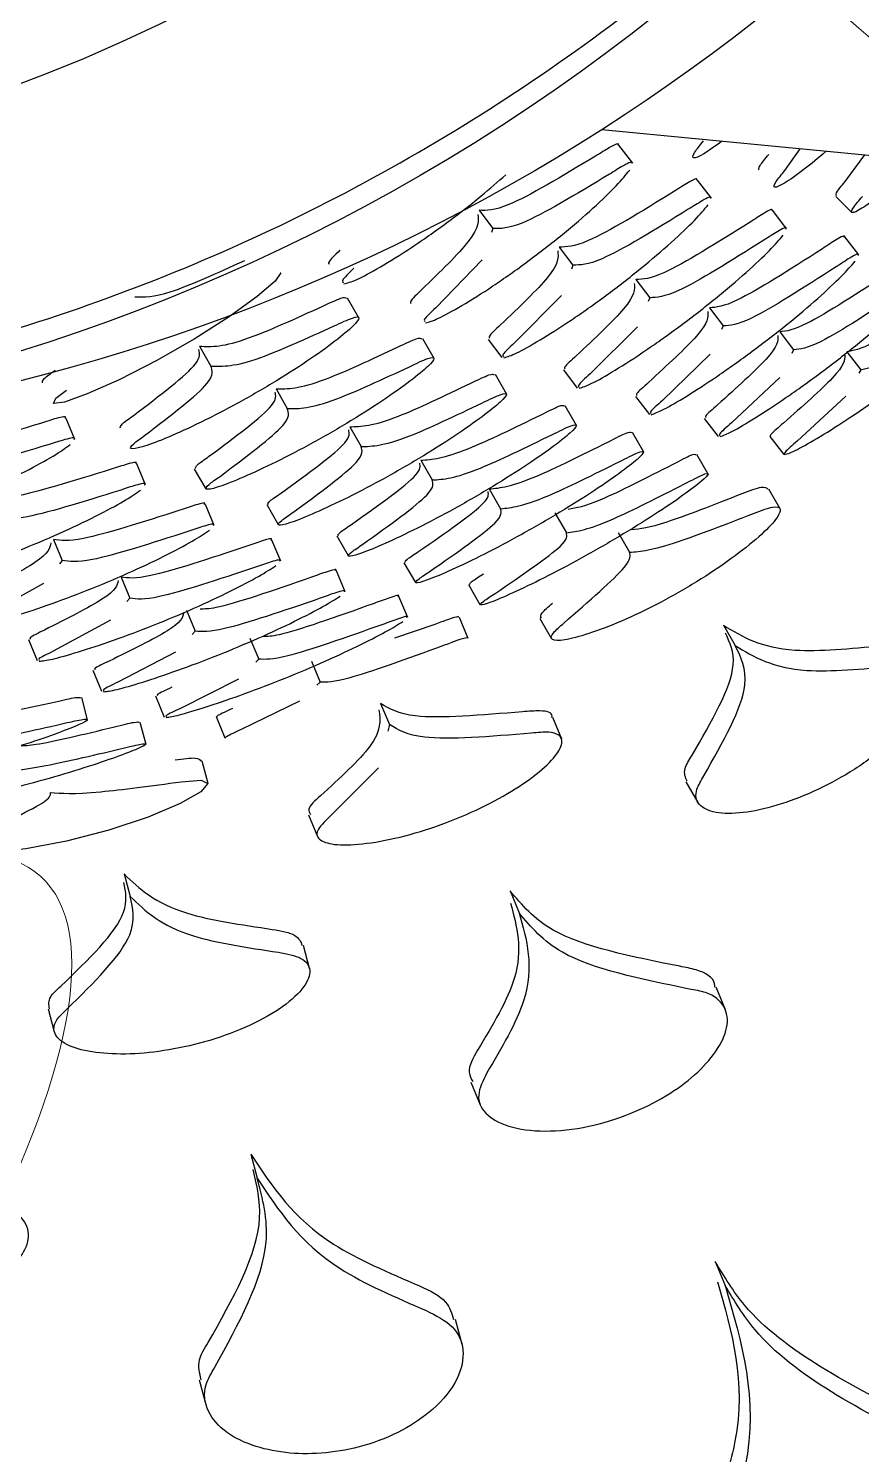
# Model space of a CAD drawing. Header units: millimetres. Extents: x 12325263 to 13848842, y -1463133 to 573208.
# Drawn here: x 12584626.21 to 12584632.27, y -830335.37 to -830325 of the extents above; entities that cross this region are included whole.
import ezdxf
from ezdxf.xclip import XClip

# ---------------------------------------------------------------- set-up
doc = ezdxf.new("R2010")
doc.units = ezdxf.units.MM
doc.header["$LTSCALE"] = 1000
doc.header["$XCLIPFRAME"] = 0
for name, color, linetype in [('fur202301', 252, 'Continuous'), ('WALL', 5, 'Continuous'), ('WALL-SHATCH', 8, 'Continuous'), ('建筑-楼板开洞', 251, 'Continuous')]:
    doc.layers.add(name, color=color, linetype=linetype)

# ---------------------------------------------------------------- blocks, each defined once
blk = doc.blocks.new('adgshg13-A$C7F010FC0')
at = {"layer": 'WALL-SHATCH'}
h = blk.add_hatch(color=256, dxfattribs=at)
h.dxf.hatch_style = 1
h.paths.add_polyline_path([(-60384.171, -16880.895), (-763.165, 197.479), (12587.619, -13153.304), (12587.619, -157996.02), (-162964.851, -188820.432), (-171262.381, -180522.901), (-171262.381, -31310.898), (-150707.191, -10755.708), (-131860.078, -7980.895), (-99162.381, -7980.895), (-99162.381, -4980.895), (-76620.428, -4980.895), (-70107.652, -16880.895)], flags=16)
h.paths.add_polyline_path([(-60091.229, -16380.895), (-646.877, 646.877), (12987.619, -12987.619), (12987.619, -158331.905), (-163100.584, -189250.384), (-171662.381, -180688.586), (-171662.381, -31145.213), (-150777.896, -10260.728), (-131896.687, -7480.895), (-99562.381, -7480.895), (-99562.381, -4580.895), (-76365.552, -4580.895), (-69907.506, -16380.895)])
blk = doc.blocks.new('A$C4C7A72D3')
at = {"layer": 'WALL', "color": 1}
blk.add_blockref('adgshg13-A$C7F010FC0', (210433.012, 205503.569), dxfattribs=at)
blk = doc.blocks.new('*U1544')
at = {"color": 1, "lineweight": 0}
for radius in [55, 44.5, 15]:
    blk.add_circle((1385, -445), radius, dxfattribs=at)
at = {"color": 1, "lineweight": 0, "extrusion": (0, 0, -1)}
blk.add_ellipse((1408.805, -423.566), major_axis=(6.292, 5.665), ratio=0.257052, dxfattribs=at)
blk = doc.blocks.new('asdgag2019070515155847995')
at = {"color": 1}
for p, q in [((176.192, -429.253), (176.422, -428.837)), ((177.121, -429.02), (177.053, -429.343)), ((176.753, -429.209), (176.6, -429.145)), ((175.87, -429.325), (176.024, -429.389)), ((176.459, -429.741), (176.684, -429.323)), ((179.455, -429.333), (179.288, -429.288)), ((174.988, -429.414), (175.142, -429.478)), ((176.024, -429.389), (176.049, -429.368)), ((177.021, -429.528), (177.182, -429.571)), ((176.977, -429.678), (176.824, -429.615)), ((176.146, -429.817), (176.299, -429.88)), ((176.299, -429.88), (176.323, -429.859)), ((176.691, -430.214), (176.909, -429.793)), ((178.304, -429.839), (178.467, -429.883)), ((175.319, -429.929), (175.472, -429.992)), ((177.2, -429.953), (177.36, -429.996)), ((177.165, -430.133), (177.011, -430.07)), ((176.886, -430.672), (177.1, -430.249)), ((175.503, -430.435), (175.359, -430.352)), ((176.385, -430.293), (176.538, -430.356)), ((176.538, -430.356), (176.561, -430.335)), ((174.465, -430.388), (174.609, -430.47)), ((175.614, -430.428), (175.767, -430.491)), ((177.481, -430.405), (177.643, -430.448)), ((182.167, -430.436), (181.986, -430.387)), ((177.316, -430.573), (177.162, -430.51)), ((176.589, -430.754), (176.742, -430.818)), ((177.046, -431.115), (177.254, -430.69)), ((180.343, -430.762), (180.516, -430.808)), ((175.764, -430.963), (175.62, -430.88)), ((176.742, -430.818), (176.764, -430.796)), ((174.775, -430.944), (174.919, -431.026)), ((175.873, -430.912), (176.026, -430.976)), ((176.757, -431.201), (176.91, -431.264)), ((178.033, -431.247), (177.876, -431.182)), ((178.823, -431.141), (178.99, -431.186)), ((176.91, -431.264), (176.93, -431.242)), ((175.991, -431.471), (175.848, -431.388)), ((176.096, -431.382), (176.249, -431.445)), ((177.533, -431.689), (177.891, -431.331)), ((174.114, -431.462), (174.257, -431.545)), ((175.051, -431.48), (175.195, -431.563)), ((177.064, -431.705), (177.218, -431.769)), ((176.49, -432.099), (176.59, -431.806)), ((177.218, -431.769), (177.265, -431.757)), ((176.185, -431.96), (176.042, -431.877)), ((176.283, -431.836), (176.436, -431.9)), ((174.408, -432.009), (174.552, -432.092)), ((175.294, -431.997), (175.438, -432.08)), ((173.836, -432.443), (174.185, -432.106)), ((176.346, -432.43), (176.202, -432.347)), ((176.436, -432.272), (176.432, -432.271)), ((176.435, -432.276), (176.588, -432.34)), ((176.59, -432.335), (176.586, -432.334)), ((181.543, -432.247), (181.724, -432.295)), ((173.476, -432.421), (173.608, -432.522)), ((179.986, -432.432), (179.82, -432.363)), ((173.608, -432.522), (173.637, -432.512)), ((174.547, -432.59), (174.415, -432.489)), ((174.669, -432.537), (174.813, -432.62)), ((175.503, -432.495), (175.647, -432.578)), ((178.426, -432.646), (178.587, -432.712)), ((174.096, -433.02), (174.441, -432.679)), ((176.592, -432.949), (176.448, -432.866)), ((177.163, -432.955), (177.32, -433.02)), ((173.744, -433.003), (173.875, -433.104)), ((174.77, -433.138), (174.638, -433.037)), ((174.896, -433.045), (175.04, -433.128)), ((175.678, -432.973), (175.822, -433.056)), ((173.875, -433.104), (173.904, -433.093)), ((174.325, -433.573), (174.665, -433.229)), ((173.782, -442.579), (172.89, -433.313)), ((173.002, -433.436), (173.134, -433.537)), ((175.82, -433.432), (175.964, -433.515)), ((173.98, -433.562), (174.112, -433.663)), ((174.962, -433.662), (174.83, -433.561)), ((175.09, -433.534), (175.233, -433.617)), ((174.112, -433.663), (174.139, -433.651)), ((174.524, -434.102), (174.859, -433.755)), ((173.256, -434.008), (173.387, -434.109)), ((175.25, -434.003), (175.393, -434.086)), ((177.784, -434.014), (177.634, -433.927)), ((174.186, -434.097), (174.317, -434.197)), ((175.123, -434.163), (174.991, -434.062)), ((174.317, -434.197), (174.344, -434.185)), ((176.495, -434.199), (176.642, -434.283)), ((179.125, -434.144), (179.291, -434.212)), ((181.123, -434.139), (181.297, -434.211)), ((174.692, -434.608), (175.023, -434.257)), ((175.502, -434.526), (175.646, -434.609)), ((173.478, -434.555), (173.61, -434.656)), ((174.361, -434.608), (174.492, -434.709)), ((175.252, -434.64), (175.121, -434.539)), ((173.187, -434.645), (173.029, -434.757)), ((174.492, -434.709), (174.518, -434.696)), ((174.829, -435.09), (175.155, -434.736)), ((173.493, -435.132), (173.375, -435.015)), ((173.257, -435.092), (173.074, -435.226)), ((173.67, -435.079), (173.801, -435.18)), ((174.505, -435.096), (174.636, -435.197)), ((174.636, -435.197), (174.661, -435.183))]:
    blk.add_line(p, q, dxfattribs=at)
at = {"color": 1, "flags": 128}
for points in [[(177.634, -430.253), (177.622, -430.399), (177.647, -430.449), (177.706, -430.397), (177.791, -430.247), (177.89, -430.014), (177.986, -429.727), (178.066, -429.419), (178.122, -429.125), (178.151, -428.873), (178.154, -428.691), (178.133, -428.604), (178.133, -428.604)], [(173.932, -430.973), (173.932, -430.98), (173.993, -430.937), (174.104, -430.808), (174.251, -430.604), (174.414, -430.349), (174.572, -430.072), (174.709, -429.803), (174.812, -429.571), (174.871, -429.405), (174.882, -429.325), (174.844, -429.342), (174.784, -429.42), (174.784, -429.42)]]:
    blk.add_lwpolyline(points, dxfattribs=at)
at = {"color": 1}
for centre, radius, start, end in [((160.817, -424.649), 12.547, 180.0668, 359.9332), ((160.848, -425.602), 14.3, 310.1317, 359.9994)]:
    blk.add_arc(centre, radius, start, end, dxfattribs=at)
blk.add_ellipse((160.817, -424.811), major_axis=(13.067, -5.896), ratio=0.997728, start_param=5.135377, end_param=7.164089, dxfattribs=at)
blk.add_open_spline([(141.688, -389.994), (141.522, -390.072), (140.258, -390.667), (138.035, -392.05), (135.059, -394.142), (132.291, -396.511), (129.736, -399.105), (127.418, -401.913), (125.353, -404.911), (123.557, -408.078), (122.043, -411.388), (120.824, -414.817), (119.908, -418.339), (119.302, -421.928), (119.011, -425.555), (119.038, -429.194), (119.381, -432.816), (120.038, -436.395), (121.004, -439.904), (122.272, -443.315), (123.833, -446.603), (125.674, -449.743), (127.781, -452.711), (130.139, -455.484), (132.73, -458.043), (135.533, -460.366), (138.529, -462.437), (141.693, -464.24), (145.003, -465.761), (148.432, -466.989), (151.956, -467.914), (155.546, -468.529), (159.177, -468.83), (162.821, -468.814), (166.449, -468.482), (170.034, -467.835), (173.55, -466.879), (176.969, -465.622), (180.266, -464.072), (183.415, -462.241), (186.392, -460.144), (189.176, -457.795), (191.744, -455.214), (194.078, -452.419), (196.159, -449.433), (197.973, -446.276), (199.504, -442.974), (200.742, -439.552), (201.678, -436.035), (202.303, -432.45), (202.614, -428.824), (202.608, -425.185), (202.285, -421.561), (201.648, -417.978), (200.7, -414.464), (199.451, -411.046), (197.909, -407.75), (196.085, -404.6), (193.994, -401.62), (191.651, -398.834), (189.074, -396.262), (186.285, -393.92), (183.295, -391.846), (180.783, -390.344), (179.228, -389.639), (178.777, -389.435)], degree=3, knots=[0, 0, 0, 0, 0.002464, 0.018712, 0.034959, 0.051206, 0.067452, 0.083698, 0.099943, 0.116187, 0.132431, 0.148674, 0.164917, 0.181159, 0.197401, 0.213642, 0.229884, 0.246125, 0.262366, 0.278608, 0.29485, 0.311092, 0.327334, 0.343577, 0.359821, 0.376065, 0.39231, 0.408556, 0.424802, 0.441049, 0.457296, 0.473544, 0.489792, 0.506041, 0.52229, 0.538538, 0.554787, 0.571035, 0.587284, 0.603532, 0.619779, 0.636026, 0.652272, 0.668518, 0.684763, 0.701007, 0.717251, 0.733494, 0.749737, 0.765979, 0.782221, 0.798462, 0.814704, 0.830945, 0.847186, 0.863428, 0.87967, 0.895912, 0.912154, 0.928397, 0.944641, 0.960885, 0.97713, 0.993376, 1, 1, 1, 1])
for points, knots in [([(173.509, -418.597), (173.86, -419.365), (174.547, -420.871), (174.965, -423.311), (175.026, -425.737), (174.657, -428.141), (173.9, -430.451), (172.756, -432.596), (171.276, -434.521), (169.488, -436.159), (167.46, -437.478), (165.239, -438.42), (163.002, -438.982), (161.509, -439.053), (160.817, -439.085)], [0, 0, 0, 0, 0.087897, 0.172136, 0.256376, 0.340633, 0.424889, 0.50909, 0.593289, 0.677144, 0.760998, 0.844434, 0.927869, 1, 1, 1, 1]), ([(180.913, -427.347), (180.957, -427.306), (181.047, -427.223), (181.189, -427.249), (181.32, -427.385), (181.42, -427.631), (181.468, -427.947), (181.457, -428.274), (181.397, -428.569), (181.302, -428.819), (181.177, -429.015), (181.031, -429.138), (180.882, -429.157), (180.77, -429.074), (180.722, -428.965), (180.704, -428.926)], [0, 0, 0, 0, 0.08269, 0.165294, 0.251568, 0.338712, 0.420978, 0.494896, 0.562755, 0.629952, 0.701267, 0.779413, 0.864084, 0.951518, 1, 1, 1, 1]), ([(175.873, -427.723), (175.871, -427.75), (175.869, -427.804), (175.819, -428.004), (175.738, -428.263), (175.628, -428.562), (175.502, -428.861), (175.374, -429.128), (175.257, -429.341), (175.207, -429.411), (175.181, -429.447)], [0, 0, 0, 0, 0.125047, 0.250498, 0.376123, 0.50134, 0.625851, 0.750059, 0.874681, 1, 1, 1, 1]), ([(177.213, -429.386), (177.2, -429.439), (177.175, -429.547), (177.178, -429.587), (177.213, -429.528), (177.276, -429.37), (177.359, -429.131), (177.447, -428.837), (177.531, -428.521), (177.6, -428.22), (177.649, -427.966), (177.675, -427.788), (177.678, -427.71), (177.661, -427.732), (177.636, -427.812), (177.626, -427.847)], [0, 0, 0, 0, 0.078124, 0.156307, 0.234503, 0.312844, 0.3913, 0.469658, 0.547772, 0.625775, 0.703929, 0.782319, 0.860767, 0.93908, 1, 1, 1, 1]), ([(177.394, -429.811), (177.381, -429.865), (177.355, -429.972), (177.356, -430.012), (177.389, -429.953), (177.451, -429.794), (177.532, -429.555), (177.62, -429.261), (177.704, -428.945), (177.774, -428.643), (177.824, -428.39), (177.852, -428.212), (177.857, -428.135), (177.841, -428.158), (177.818, -428.238), (177.807, -428.273)], [0, 0, 0, 0, 0.078134, 0.156328, 0.234519, 0.312833, 0.391262, 0.469619, 0.547767, 0.625817, 0.704, 0.782382, 0.860802, 0.93909, 1, 1, 1, 1]), ([(175.027, -429.23), (175.109, -428.955), (175.253, -428.48), (175.224, -428.353), (175.212, -428.299)], [0, 0, 0, 0, 0.577118, 1, 1, 1, 1]), ([(176.203, -428.237), (176.201, -428.264), (176.198, -428.318), (176.146, -428.516), (176.064, -428.775), (175.953, -429.073), (175.827, -429.373), (175.7, -429.64), (175.585, -429.854), (175.535, -429.925), (175.511, -429.96)], [0, 0, 0, 0, 0.125009, 0.250379, 0.375927, 0.501133, 0.625714, 0.750025, 0.874705, 1, 1, 1, 1]), ([(175.18, -429.293), (175.263, -429.019), (175.406, -428.544), (175.377, -428.416), (175.365, -428.362)], [0, 0, 0, 0, 0.577143, 1, 1, 1, 1]), ([(177.357, -428.454), (177.363, -428.534), (177.373, -428.674), (177.26, -429.174), (177.213, -429.386)], [0, 0, 0, 0, 0.577254, 1, 1, 1, 1]), ([(178.047, -428.714), (177.948, -428.931), (177.775, -429.306), (177.73, -429.304), (177.711, -429.303)], [0, 0, 0, 0, 0.577581, 1, 1, 1, 1]), ([(175.36, -429.745), (175.445, -429.472), (175.593, -428.998), (175.569, -428.873), (175.559, -428.819)], [0, 0, 0, 0, 0.577122, 1, 1, 1, 1]), ([(176.498, -428.736), (176.495, -428.763), (176.491, -428.816), (176.438, -429.014), (176.354, -429.273), (176.243, -429.57), (176.117, -429.87), (175.991, -430.137), (175.876, -430.352), (175.828, -430.423), (175.804, -430.459)], [0, 0, 0, 0, 0.124975, 0.250271, 0.375748, 0.500943, 0.62559, 0.749995, 0.874729, 1, 1, 1, 1]), ([(175.896, -429.305), (175.933, -429.299), (176.001, -429.289), (176.184, -428.937), (176.268, -428.774)], [0, 0, 0, 0, 0.537211, 1, 1, 1, 1]), ([(175.514, -429.808), (175.599, -429.535), (175.746, -429.062), (175.722, -428.936), (175.712, -428.883)], [0, 0, 0, 0, 0.577145, 1, 1, 1, 1]), ([(177.553, -428.884), (177.556, -428.963), (177.56, -429.101), (177.444, -429.6), (177.394, -429.811)], [0, 0, 0, 0, 0.577276, 1, 1, 1, 1]), ([(177.371, -429.084), (177.37, -429.116), (177.366, -429.22), (177.288, -429.544), (177.234, -429.769)], [0, 0, 0, 0, 0.305358, 1, 1, 1, 1]), ([(174.99, -429.41), (174.988, -429.411), (174.972, -429.423), (174.983, -429.364), (175.013, -429.271), (175.027, -429.23)], [0, 0, 0, 0, 0.051798, 0.585331, 1, 1, 1, 1]), ([(176.757, -429.22), (176.754, -429.247), (176.748, -429.3), (176.693, -429.497), (176.608, -429.755), (176.497, -430.052), (176.371, -430.352), (176.245, -430.62), (176.132, -430.835), (176.085, -430.907), (176.061, -430.943)], [0, 0, 0, 0, 0.124946, 0.250175, 0.375587, 0.500772, 0.625477, 0.749968, 0.87475, 1, 1, 1, 1]), ([(176.53, -429.259), (176.552, -429.215), (176.586, -429.145), (176.593, -429.154), (176.595, -429.157)], [0, 0, 0, 0, 0.632431, 1, 1, 1, 1]), ([(176.684, -429.323), (176.705, -429.279), (176.739, -429.209), (176.746, -429.218), (176.748, -429.221)], [0, 0, 0, 0, 0.632448, 1, 1, 1, 1]), ([(174.731, -429.245), (174.724, -429.244), (174.709, -429.241), (174.663, -429.306), (174.64, -429.337)], [0, 0, 0, 0, 0.509651, 1, 1, 1, 1]), ([(175.143, -429.474), (175.142, -429.475), (175.126, -429.487), (175.137, -429.427), (175.167, -429.334), (175.18, -429.293)], [0, 0, 0, 0, 0.051915, 0.58545, 1, 1, 1, 1]), ([(175.658, -430.245), (175.745, -429.973), (175.897, -429.501), (175.878, -429.378), (175.87, -429.325)], [0, 0, 0, 0, 0.577129, 1, 1, 1, 1]), ([(176.17, -429.796), (176.204, -429.789), (176.268, -429.777), (176.447, -429.423), (176.53, -429.259)], [0, 0, 0, 0, 0.537219, 1, 1, 1, 1]), ([(177.711, -429.303), (177.718, -429.384), (177.73, -429.524), (177.663, -430.037), (177.634, -430.253)], [0, 0, 0, 0, 0.577503, 1, 1, 1, 1]), ([(178.874, -430.962), (178.885, -431.023), (178.909, -431.146), (179, -431.206), (179.123, -431.163), (179.268, -431.01), (179.408, -430.767), (179.519, -430.471), (179.59, -430.164), (179.62, -429.873), (179.608, -429.618), (179.558, -429.423), (179.475, -429.321), (179.379, -429.326), (179.313, -429.395), (179.287, -429.423)], [0, 0, 0, 0, 0.080152, 0.160279, 0.242458, 0.325711, 0.406895, 0.483426, 0.555818, 0.627239, 0.701086, 0.779244, 0.861237, 0.944484, 1, 1, 1, 1]), ([(179.285, -429.296), (179.257, -429.292), (179.206, -429.284), (179.147, -429.349), (179.12, -429.379)], [0, 0, 0, 0, 0.550748, 1, 1, 1, 1]), ([(175.811, -430.309), (175.899, -430.036), (176.05, -429.565), (176.032, -429.441), (176.024, -429.389)], [0, 0, 0, 0, 0.57715, 1, 1, 1, 1]), ([(177.053, -429.343), (177.039, -429.398), (177.014, -429.503), (177.02, -429.516), (177.023, -429.523)], [0, 0, 0, 0, 0.529234, 1, 1, 1, 1]), ([(179.12, -429.379), (178.927, -429.58), (178.629, -429.889), (178.434, -429.851), (178.366, -429.838)], [0, 0, 0, 0, 0.65058, 1, 1, 1, 1]), ([(179.287, -429.423), (179.094, -429.62), (178.768, -429.952), (178.554, -429.903), (178.467, -429.883)], [0, 0, 0, 0, 0.591664, 1, 1, 1, 1]), ([(176.756, -429.73), (176.777, -429.686), (176.81, -429.615), (176.816, -429.624), (176.819, -429.627)], [0, 0, 0, 0, 0.632462, 1, 1, 1, 1]), ([(175.321, -429.924), (175.319, -429.925), (175.304, -429.938), (175.316, -429.879), (175.347, -429.786), (175.36, -429.745)], [0, 0, 0, 0, 0.052171, 0.585424, 1, 1, 1, 1]), ([(176.979, -429.69), (176.976, -429.716), (176.969, -429.768), (176.913, -429.965), (176.827, -430.222), (176.715, -430.519), (176.589, -430.82), (176.464, -431.088), (176.352, -431.303), (176.306, -431.375), (176.283, -431.411)], [0, 0, 0, 0, 0.124922, 0.25009, 0.375443, 0.500617, 0.625376, 0.749945, 0.874771, 1, 1, 1, 1]), ([(176.408, -430.272), (176.44, -430.264), (176.5, -430.25), (176.675, -429.894), (176.756, -429.73)], [0, 0, 0, 0, 0.537233, 1, 1, 1, 1]), ([(176.909, -429.793), (176.93, -429.749), (176.964, -429.679), (176.97, -429.687), (176.972, -429.691)], [0, 0, 0, 0, 0.632478, 1, 1, 1, 1]), ([(175.06, -429.812), (175.053, -429.811), (175.039, -429.809), (174.993, -429.873), (174.971, -429.905)], [0, 0, 0, 0, 0.509778, 1, 1, 1, 1]), ([(175.474, -429.988), (175.473, -429.989), (175.457, -430.001), (175.469, -429.942), (175.5, -429.849), (175.514, -429.808)], [0, 0, 0, 0, 0.052278, 0.585534, 1, 1, 1, 1]), ([(175.92, -430.731), (176.01, -430.46), (176.166, -429.99), (176.152, -429.868), (176.146, -429.817)], [0, 0, 0, 0, 0.577141, 1, 1, 1, 1]), ([(177.234, -429.769), (177.22, -429.824), (177.194, -429.929), (177.199, -429.942), (177.201, -429.948)], [0, 0, 0, 0, 0.5292755, 1, 1, 1, 1]), ([(178.304, -429.839), (178.41, -429.95), (178.591, -430.137), (178.674, -430.691), (178.707, -430.917)], [0, 0, 0, 0, 0.591248, 1, 1, 1, 1]), ([(174.106, -429.918), (174.108, -429.984), (174.112, -430.118), (173.933, -430.515), (173.842, -430.716)], [0, 0, 0, 0, 0.4937546, 1, 1, 1, 1]), ([(174.317, -431.367), (174.294, -431.417), (174.248, -431.517), (174.251, -431.56), (174.311, -431.517), (174.423, -431.385), (174.572, -431.178), (174.737, -430.918), (174.899, -430.634), (175.039, -430.36), (175.145, -430.124), (175.206, -429.955), (175.218, -429.876), (175.186, -429.889), (175.136, -429.958), (175.114, -429.988)], [0, 0, 0, 0, 0.078097, 0.156248, 0.234487, 0.312966, 0.391555, 0.469908, 0.547843, 0.625598, 0.703599, 0.782012, 0.860604, 0.939044, 1, 1, 1, 1]), ([(174.971, -429.905), (174.823, -430.099), (174.589, -430.408), (174.517, -430.389), (174.49, -430.382)], [0, 0, 0, 0, 0.628314, 1, 1, 1, 1]), ([(176.073, -430.794), (176.163, -430.523), (176.319, -430.053), (176.305, -429.931), (176.299, -429.88)], [0, 0, 0, 0, 0.57716, 1, 1, 1, 1]), ([(178.467, -429.883), (178.574, -429.994), (178.756, -430.181), (178.839, -430.735), (178.874, -430.962)], [0, 0, 0, 0, 0.5913712, 1, 1, 1, 1]), ([(175.114, -429.988), (174.969, -430.179), (174.717, -430.509), (174.641, -430.482), (174.609, -430.47)], [0, 0, 0, 0, 0.577144, 1, 1, 1, 1]), ([(177.166, -430.144), (177.162, -430.17), (177.154, -430.222), (177.096, -430.418), (177.009, -430.675), (176.897, -430.972), (176.771, -431.272), (176.647, -431.541), (176.536, -431.757), (176.491, -431.829), (176.468, -431.866)], [0, 0, 0, 0, 0.1249029, 0.2500172, 0.3753153, 0.5004794, 0.6252856, 0.749925, 0.87479, 1, 1, 1, 1]), ([(176.946, -430.186), (176.967, -430.141), (176.999, -430.071), (177.004, -430.079), (177.006, -430.082)], [0, 0, 0, 0, 0.632502, 1, 1, 1, 1]), ([(177.1, -430.249), (177.12, -430.205), (177.153, -430.134), (177.158, -430.142), (177.16, -430.145)], [0, 0, 0, 0, 0.632516, 1, 1, 1, 1]), ([(175.616, -430.423), (175.614, -430.424), (175.6, -430.437), (175.612, -430.379), (175.644, -430.286), (175.658, -430.245)], [0, 0, 0, 0, 0.052514, 0.585508, 1, 1, 1, 1]), ([(177.473, -430.21), (177.466, -430.267), (177.452, -430.375), (177.473, -430.392), (177.483, -430.4)], [0, 0, 0, 0, 0.528897, 1, 1, 1, 1]), ([(175.355, -430.359), (175.348, -430.358), (175.335, -430.357), (175.29, -430.422), (175.268, -430.454)], [0, 0, 0, 0, 0.50989, 1, 1, 1, 1]), ([(175.769, -430.487), (175.768, -430.488), (175.753, -430.501), (175.766, -430.442), (175.797, -430.349), (175.811, -430.309)], [0, 0, 0, 0, 0.052613, 0.585611, 1, 1, 1, 1]), ([(176.299, -431.265), (176.391, -430.995), (176.551, -430.526), (176.542, -430.407), (176.538, -430.356)], [0, 0, 0, 0, 0.577177, 1, 1, 1, 1]), ([(181.983, -430.4), (181.936, -430.388), (181.849, -430.366), (181.756, -430.424), (181.713, -430.45)], [0, 0, 0, 0, 0.545731, 1, 1, 1, 1]), ([(174.465, -430.388), (174.469, -430.474), (174.474, -430.624), (174.263, -431.088), (174.173, -431.284)], [0, 0, 0, 0, 0.577215, 1, 1, 1, 1]), ([(174.609, -430.47), (174.612, -430.557), (174.618, -430.706), (174.406, -431.171), (174.317, -431.367)], [0, 0, 0, 0, 0.577239, 1, 1, 1, 1]), ([(174.614, -431.916), (174.59, -431.966), (174.543, -432.065), (174.545, -432.107), (174.603, -432.063), (174.714, -431.93), (174.862, -431.722), (175.027, -431.462), (175.189, -431.179), (175.329, -430.904), (175.436, -430.669), (175.499, -430.501), (175.513, -430.423), (175.482, -430.437), (175.433, -430.506), (175.412, -430.537)], [0, 0, 0, 0, 0.078102, 0.15626, 0.234485, 0.312925, 0.391477, 0.469832, 0.547819, 0.625646, 0.703691, 0.782098, 0.86065, 0.939053, 1, 1, 1, 1]), ([(175.268, -430.454), (175.123, -430.649), (174.892, -430.96), (174.824, -430.943), (174.799, -430.937)], [0, 0, 0, 0, 0.628316, 1, 1, 1, 1]), ([(176.146, -431.202), (176.243, -430.922), (176.377, -430.533), (176.377, -430.424), (176.377, -430.393)], [0, 0, 0, 0, 0.71924, 1, 1, 1, 1]), ([(181.713, -430.45), (181.396, -430.63), (180.934, -430.892), (180.569, -430.804), (180.455, -430.777)], [0, 0, 0, 0, 0.688831, 1, 1, 1, 1]), ([(181.48, -432.036), (181.516, -432.107), (181.588, -432.249), (181.766, -432.322), (181.977, -432.282), (182.186, -432.118), (182.357, -431.872), (182.469, -431.595), (182.523, -431.305), (182.524, -431.032), (182.473, -430.78), (182.37, -430.567), (182.214, -430.431), (182.045, -430.41), (181.935, -430.474), (181.893, -430.498)], [0, 0, 0, 0, 0.08588, 0.171606, 0.263059, 0.354641, 0.424296, 0.494216, 0.557553, 0.619915, 0.687434, 0.764042, 0.850534, 0.942861, 1, 1, 1, 1]), ([(175.412, -430.537), (175.268, -430.728), (175.02, -431.061), (174.949, -431.037), (174.919, -431.026)], [0, 0, 0, 0, 0.577147, 1, 1, 1, 1]), ([(177.101, -430.627), (177.12, -430.584), (177.151, -430.516), (177.16, -430.512), (177.163, -430.51)], [0, 0, 0, 0, 0.621466, 1, 1, 1, 1]), ([(177.254, -430.69), (177.273, -430.648), (177.304, -430.58), (177.313, -430.575), (177.316, -430.573)], [0, 0, 0, 0, 0.625691, 1, 1, 1, 1]), ([(181.893, -430.498), (181.575, -430.673), (181.068, -430.952), (180.666, -430.847), (180.516, -430.808)], [0, 0, 0, 0, 0.62675, 1, 1, 1, 1]), ([(175.875, -430.908), (175.873, -430.909), (175.859, -430.922), (175.873, -430.864), (175.906, -430.771), (175.92, -430.731)], [0, 0, 0, 0, 0.0528356, 0.5855903, 1, 1, 1, 1]), ([(180.343, -430.762), (180.575, -430.914), (180.946, -431.157), (181.204, -431.763), (181.301, -431.988)], [0, 0, 0, 0, 0.628118, 1, 1, 1, 1]), ([(175.616, -430.887), (175.61, -430.886), (175.598, -430.885), (175.553, -430.951), (175.531, -430.983)], [0, 0, 0, 0, 0.509994, 1, 1, 1, 1]), ([(176.028, -430.971), (176.027, -430.972), (176.013, -430.985), (176.026, -430.927), (176.059, -430.835), (176.073, -430.794)], [0, 0, 0, 0, 0.052927, 0.585686, 1, 1, 1, 1]), ([(176.336, -431.658), (176.435, -431.379), (176.573, -430.991), (176.577, -430.883), (176.577, -430.853)], [0, 0, 0, 0, 0.718675, 1, 1, 1, 1]), ([(176.489, -431.721), (176.584, -431.452), (176.748, -430.985), (176.744, -430.867), (176.742, -430.818)], [0, 0, 0, 0, 0.5772, 1, 1, 1, 1]), ([(180.516, -430.808), (180.75, -430.961), (181.123, -431.204), (181.383, -431.811), (181.48, -432.036)], [0, 0, 0, 0, 0.628631, 1, 1, 1, 1]), ([(174.775, -430.944), (174.776, -431.028), (174.777, -431.175), (174.561, -431.638), (174.47, -431.833)], [0, 0, 0, 0, 0.577213, 1, 1, 1, 1]), ([(174.877, -432.445), (174.854, -432.494), (174.806, -432.593), (174.806, -432.635), (174.862, -432.59), (174.972, -432.455), (175.118, -432.247), (175.282, -431.987), (175.444, -431.704), (175.586, -431.429), (175.694, -431.195), (175.759, -431.028), (175.774, -430.951), (175.744, -430.965), (175.696, -431.035), (175.675, -431.066)], [0, 0, 0, 0, 0.078108, 0.156274, 0.234487, 0.31289, 0.391408, 0.469765, 0.547799, 0.62569, 0.703776, 0.782177, 0.860692, 0.939062, 1, 1, 1, 1]), ([(175.531, -430.983), (175.389, -431.18), (175.161, -431.493), (175.098, -431.478), (175.074, -431.473)], [0, 0, 0, 0, 0.628323, 1, 1, 1, 1]), ([(178.707, -430.917), (178.718, -430.981), (178.738, -431.098), (178.797, -431.123), (178.824, -431.135)], [0, 0, 0, 0, 0.539309, 1, 1, 1, 1]), ([(174.919, -431.026), (174.919, -431.111), (174.92, -431.258), (174.705, -431.72), (174.614, -431.916)], [0, 0, 0, 0, 0.577234, 1, 1, 1, 1]), ([(175.675, -431.066), (175.534, -431.259), (175.289, -431.593), (175.223, -431.572), (175.195, -431.563)], [0, 0, 0, 0, 0.577154, 1, 1, 1, 1]), ([(176.098, -431.377), (176.096, -431.378), (176.083, -431.392), (176.098, -431.334), (176.131, -431.242), (176.146, -431.202)], [0, 0, 0, 0, 0.0531409, 0.5856751, 1, 1, 1, 1]), ([(177.735, -431.267), (177.77, -431.228), (177.826, -431.167), (177.859, -431.187), (177.871, -431.194)], [0, 0, 0, 0, 0.637102, 1, 1, 1, 1]), ([(174.173, -431.284), (174.149, -431.336), (174.103, -431.433), (174.112, -431.449), (174.117, -431.457)], [0, 0, 0, 0, 0.533701, 1, 1, 1, 1]), ([(176.251, -431.441), (176.25, -431.442), (176.236, -431.455), (176.251, -431.397), (176.284, -431.305), (176.299, -431.265)], [0, 0, 0, 0, 0.053225, 0.585765, 1, 1, 1, 1]), ([(176.643, -432.162), (176.74, -431.894), (176.909, -431.429), (176.91, -431.313), (176.91, -431.264)], [0, 0, 0, 0, 0.5772321, 1, 1, 1, 1]), ([(177.11, -431.693), (177.185, -431.703), (177.324, -431.72), (177.606, -431.409), (177.735, -431.267)], [0, 0, 0, 0, 0.543009, 1, 1, 1, 1]), ([(177.891, -431.331), (177.925, -431.296), (177.994, -431.226), (178.063, -431.252), (178.098, -431.376), (178.089, -431.593), (178.034, -431.875), (177.937, -432.181), (177.809, -432.474), (177.666, -432.724), (177.522, -432.913), (177.395, -433.021), (177.305, -433.033), (177.266, -432.954), (177.276, -432.848), (177.28, -432.803)], [0, 0, 0, 0, 0.078792, 0.157597, 0.237503, 0.318356, 0.39851, 0.476219, 0.551344, 0.625653, 0.701383, 0.779723, 0.860147, 0.940927, 1, 1, 1, 1]), ([(173.767, -431.409), (173.801, -431.373), (173.857, -431.315), (173.866, -431.328), (173.869, -431.333)], [0, 0, 0, 0, 0.623947, 1, 1, 1, 1]), ([(175.844, -431.395), (175.838, -431.395), (175.827, -431.395), (175.783, -431.46), (175.761, -431.493)], [0, 0, 0, 0, 0.510099, 1, 1, 1, 1]), ([(174.012, -431.437), (174.005, -431.463), (173.992, -431.515), (173.896, -431.695), (173.753, -431.925), (173.571, -432.184), (173.383, -432.428), (173.268, -432.558), (173.218, -432.615)], [0, 0, 0, 0, 0.1721448, 0.344845, 0.5177852, 0.6901636, 0.8615693, 1, 1, 1, 1]), ([(173.898, -431.509), (173.933, -431.473), (173.989, -431.416), (173.998, -431.429), (174.001, -431.434)], [0, 0, 0, 0, 0.62397, 1, 1, 1, 1]), ([(175.051, -431.48), (175.049, -431.563), (175.046, -431.708), (174.826, -432.168), (174.734, -432.362)], [0, 0, 0, 0, 0.5772147, 1, 1, 1, 1]), ([(175.107, -432.955), (175.083, -433.004), (175.034, -433.102), (175.033, -433.143), (175.088, -433.097), (175.196, -432.962), (175.341, -432.753), (175.505, -432.492), (175.667, -432.209), (175.809, -431.935), (175.918, -431.701), (175.984, -431.535), (176.001, -431.459), (175.973, -431.474), (175.926, -431.545), (175.905, -431.575)], [0, 0, 0, 0, 0.078116, 0.156289, 0.234493, 0.312863, 0.391349, 0.469707, 0.547783, 0.625733, 0.703855, 0.78225, 0.860731, 0.939071, 1, 1, 1, 1]), ([(175.761, -431.493), (175.621, -431.691), (175.397, -432.006), (175.337, -431.994), (175.315, -431.989)], [0, 0, 0, 0, 0.628335, 1, 1, 1, 1]), ([(175.195, -431.563), (175.193, -431.646), (175.189, -431.79), (174.97, -432.251), (174.877, -432.445)], [0, 0, 0, 0, 0.577234, 1, 1, 1, 1]), ([(175.905, -431.575), (175.766, -431.77), (175.525, -432.107), (175.464, -432.088), (175.438, -432.08)], [0, 0, 0, 0, 0.577167, 1, 1, 1, 1]), ([(176.285, -431.832), (176.284, -431.833), (176.271, -431.847), (176.287, -431.789), (176.321, -431.698), (176.336, -431.658)], [0, 0, 0, 0, 0.053435, 0.585767, 1, 1, 1, 1]), ([(176.438, -431.895), (176.437, -431.896), (176.424, -431.91), (176.44, -431.853), (176.474, -431.761), (176.489, -431.721)], [0, 0, 0, 0, 0.053514, 0.585853, 1, 1, 1, 1]), ([(177.124, -432.738), (177.149, -432.438), (177.193, -431.922), (177.102, -431.769), (177.064, -431.705)], [0, 0, 0, 0, 0.583115, 1, 1, 1, 1]), ([(177.28, -432.803), (177.305, -432.502), (177.347, -431.986), (177.256, -431.833), (177.218, -431.769)], [0, 0, 0, 0, 0.583173, 1, 1, 1, 1]), ([(174.053, -432.005), (174.087, -431.969), (174.142, -431.911), (174.151, -431.923), (174.154, -431.928)], [0, 0, 0, 0, 0.623963, 1, 1, 1, 1]), ([(174.47, -431.833), (174.446, -431.884), (174.399, -431.98), (174.407, -431.997), (174.411, -432.004)], [0, 0, 0, 0, 0.533722, 1, 1, 1, 1]), ([(176.038, -431.884), (176.032, -431.884), (176.022, -431.884), (175.979, -431.951), (175.957, -431.983)], [0, 0, 0, 0, 0.510208, 1, 1, 1, 1]), ([(174.296, -432.031), (174.289, -432.057), (174.274, -432.108), (174.177, -432.287), (174.033, -432.517), (173.85, -432.776), (173.651, -433.033), (173.457, -433.258), (173.287, -433.434), (173.218, -433.489), (173.184, -433.517)], [0, 0, 0, 0, 0.125009, 0.250379, 0.375927, 0.501133, 0.625714, 0.750025, 0.874705, 1, 1, 1, 1]), ([(173.506, -432.411), (173.552, -432.418), (173.638, -432.431), (173.923, -432.139), (174.053, -432.005)], [0, 0, 0, 0, 0.543324, 1, 1, 1, 1]), ([(174.185, -432.106), (174.219, -432.07), (174.274, -432.012), (174.282, -432.024), (174.285, -432.029)], [0, 0, 0, 0, 0.623984, 1, 1, 1, 1]), ([(175.294, -431.997), (175.289, -432.079), (175.281, -432.22), (175.058, -432.678), (174.964, -432.872)], [0, 0, 0, 0, 0.577222, 1, 1, 1, 1]), ([(175.304, -433.445), (175.279, -433.494), (175.229, -433.592), (175.226, -433.631), (175.28, -433.585), (175.386, -433.449), (175.53, -433.24), (175.693, -432.979), (175.856, -432.695), (175.999, -432.421), (176.109, -432.188), (176.176, -432.023), (176.195, -431.948), (176.168, -431.964), (176.122, -432.035), (176.101, -432.066)], [0, 0, 0, 0, 0.078124, 0.156307, 0.234503, 0.312844, 0.3913, 0.469658, 0.547772, 0.625775, 0.703929, 0.782319, 0.860767, 0.93908, 1, 1, 1, 1]), ([(175.957, -431.983), (175.819, -432.182), (175.599, -432.499), (175.544, -432.49), (175.523, -432.487)], [0, 0, 0, 0, 0.628355, 1, 1, 1, 1]), ([(181.301, -431.988), (181.335, -432.062), (181.396, -432.191), (181.501, -432.223), (181.546, -432.236)], [0, 0, 0, 0, 0.566634, 1, 1, 1, 1]), ([(175.438, -432.08), (175.433, -432.162), (175.424, -432.303), (175.201, -432.761), (175.107, -432.955)], [0, 0, 0, 0, 0.57724, 1, 1, 1, 1]), ([(176.101, -432.066), (175.965, -432.262), (175.728, -432.601), (175.671, -432.584), (175.647, -432.578)], [0, 0, 0, 0, 0.577186, 1, 1, 1, 1]), ([(176.432, -432.271), (176.436, -432.252), (176.443, -432.221), (176.477, -432.132), (176.49, -432.099)], [0, 0, 0, 0, 0.621538, 1, 1, 1, 1]), ([(176.586, -432.334), (176.59, -432.314), (176.596, -432.283), (176.631, -432.195), (176.643, -432.162)], [0, 0, 0, 0, 0.625764, 1, 1, 1, 1]), ([(179.587, -432.41), (179.643, -432.377), (179.729, -432.328), (179.793, -432.364), (179.814, -432.376)], [0, 0, 0, 0, 0.660602, 1, 1, 1, 1]), ([(173.082, -433.269), (173.228, -433.026), (173.482, -432.605), (173.478, -432.476), (173.476, -432.421)], [0, 0, 0, 0, 0.577122, 1, 1, 1, 1]), ([(174.734, -432.362), (174.709, -432.413), (174.662, -432.509), (174.669, -432.524), (174.672, -432.532)], [0, 0, 0, 0, 0.533747, 1, 1, 1, 1]), ([(175.466, -433.916), (175.441, -433.965), (175.39, -434.062), (175.386, -434.101), (175.438, -434.053), (175.543, -433.916), (175.686, -433.707), (175.848, -433.445), (176.011, -433.162), (176.155, -432.888), (176.266, -432.656), (176.335, -432.492), (176.355, -432.417), (176.33, -432.435), (176.284, -432.506), (176.264, -432.537)], [0, 0, 0, 0, 0.078134, 0.156328, 0.234519, 0.312833, 0.391262, 0.469619, 0.547767, 0.625817, 0.704, 0.782382, 0.860802, 0.93909, 1, 1, 1, 1]), ([(176.198, -432.354), (176.193, -432.354), (176.183, -432.355), (176.141, -432.421), (176.12, -432.454)], [0, 0, 0, 0, 0.510329, 1, 1, 1, 1]), ([(178.517, -432.65), (178.685, -432.696), (178.98, -432.775), (179.404, -432.519), (179.587, -432.41)], [0, 0, 0, 0, 0.570351, 1, 1, 1, 1]), ([(179.751, -432.478), (179.807, -432.45), (179.918, -432.394), (180.053, -432.456), (180.149, -432.621), (180.186, -432.886), (180.153, -433.204), (180.058, -433.516), (179.924, -433.786), (179.764, -434.003), (179.59, -434.159), (179.413, -434.24), (179.26, -434.219), (179.169, -434.109), (179.148, -433.991), (179.141, -433.949)], [0, 0, 0, 0, 0.08269, 0.165294, 0.251568, 0.338712, 0.420978, 0.494896, 0.562755, 0.629952, 0.701267, 0.779413, 0.864084, 0.951518, 1, 1, 1, 1]), ([(173.214, -433.37), (173.36, -433.127), (173.613, -432.706), (173.61, -432.577), (173.608, -432.522)], [0, 0, 0, 0, 0.577145, 1, 1, 1, 1]), ([(174.309, -432.578), (174.343, -432.542), (174.397, -432.483), (174.405, -432.495), (174.407, -432.499)], [0, 0, 0, 0, 0.623983, 1, 1, 1, 1]), ([(175.503, -432.495), (175.496, -432.575), (175.482, -432.714), (175.256, -433.17), (175.16, -433.362)], [0, 0, 0, 0, 0.5772372, 1, 1, 1, 1]), ([(176.264, -432.537), (176.129, -432.734), (175.897, -433.075), (175.844, -433.062), (175.822, -433.056)], [0, 0, 0, 0, 0.5772138, 1, 1, 1, 1]), ([(178.587, -432.712), (178.782, -432.768), (179.105, -432.86), (179.569, -432.585), (179.751, -432.478)], [0, 0, 0, 0, 0.607749, 1, 1, 1, 1]), ([(174.549, -432.602), (174.541, -432.628), (174.526, -432.678), (174.427, -432.856), (174.282, -433.085), (174.099, -433.344), (173.899, -433.601), (173.707, -433.826), (173.538, -434.003), (173.47, -434.059), (173.436, -434.088)], [0, 0, 0, 0, 0.124975, 0.250271, 0.375748, 0.500943, 0.62559, 0.749995, 0.874729, 1, 1, 1, 1]), ([(173.772, -432.993), (173.817, -432.998), (173.899, -433.008), (174.18, -432.713), (174.309, -432.578)], [0, 0, 0, 0, 0.543326, 1, 1, 1, 1]), ([(174.441, -432.679), (174.474, -432.643), (174.529, -432.584), (174.536, -432.596), (174.539, -432.6)], [0, 0, 0, 0, 0.624001, 1, 1, 1, 1]), ([(175.647, -432.578), (175.639, -432.658), (175.626, -432.797), (175.399, -433.253), (175.304, -433.445)], [0, 0, 0, 0, 0.577254, 1, 1, 1, 1]), ([(178.976, -433.881), (178.906, -433.53), (178.79, -432.952), (178.529, -432.732), (178.426, -432.646)], [0, 0, 0, 0, 0.60682, 1, 1, 1, 1]), ([(177.165, -432.951), (177.162, -432.951), (177.129, -432.957), (177.112, -432.885), (177.121, -432.782), (177.124, -432.738)], [0, 0, 0, 0, 0.050513, 0.598721, 1, 1, 1, 1]), ([(179.141, -433.949), (179.069, -433.598), (178.952, -433.019), (178.69, -432.799), (178.587, -432.712)], [0, 0, 0, 0, 0.6071457, 1, 1, 1, 1]), ([(176.444, -432.874), (176.433, -432.87), (176.412, -432.863), (176.36, -432.925), (176.335, -432.955)], [0, 0, 0, 0, 0.507654, 1, 1, 1, 1]), ([(174.964, -432.872), (174.938, -432.923), (174.89, -433.018), (174.896, -433.033), (174.899, -433.04)], [0, 0, 0, 0, 0.533776, 1, 1, 1, 1]), ([(175.681, -434.417), (175.662, -434.469), (175.623, -434.573), (175.642, -434.625), (175.718, -434.592), (175.846, -434.468), (176.008, -434.266), (176.18, -434.009), (176.34, -433.727), (176.471, -433.45), (176.563, -433.208), (176.609, -433.03), (176.606, -432.939), (176.56, -432.944), (176.504, -433.009), (176.479, -433.038)], [0, 0, 0, 0, 0.078036, 0.156117, 0.234552, 0.313589, 0.392712, 0.471023, 0.548175, 0.624868, 0.702207, 0.780695, 0.85986, 0.938822, 1, 1, 1, 1]), ([(173.338, -433.842), (173.486, -433.601), (173.743, -433.183), (173.743, -433.057), (173.744, -433.003)], [0, 0, 0, 0, 0.577129, 1, 1, 1, 1]), ([(174.534, -433.128), (174.567, -433.091), (174.621, -433.032), (174.628, -433.043), (174.63, -433.047)], [0, 0, 0, 0, 0.624007, 1, 1, 1, 1]), ([(175.65, -433.068), (175.64, -433.129), (175.621, -433.25), (175.422, -433.638), (175.323, -433.833)], [0, 0, 0, 0, 0.49637, 1, 1, 1, 1]), ([(175.822, -433.056), (175.812, -433.135), (175.794, -433.271), (175.564, -433.724), (175.466, -433.916)], [0, 0, 0, 0, 0.577276, 1, 1, 1, 1]), ([(176.479, -433.038), (176.32, -433.221), (176.044, -433.537), (175.988, -433.522), (175.964, -433.515)], [0, 0, 0, 0, 0.577581, 1, 1, 1, 1]), ([(173.469, -433.943), (173.618, -433.702), (173.874, -433.283), (173.875, -433.157), (173.875, -433.104)], [0, 0, 0, 0, 0.57715, 1, 1, 1, 1]), ([(174.771, -433.15), (174.763, -433.175), (174.747, -433.225), (174.647, -433.402), (174.5, -433.629), (174.317, -433.888), (174.117, -434.145), (173.925, -434.371), (173.757, -434.549), (173.69, -434.606), (173.656, -434.634)], [0, 0, 0, 0, 0.1249458, 0.2501748, 0.3755873, 0.5007718, 0.6254771, 0.7499681, 0.8747501, 1, 1, 1, 1]), ([(174.008, -433.55), (174.05, -433.554), (174.128, -433.561), (174.407, -433.264), (174.534, -433.128)], [0, 0, 0, 0, 0.543333, 1, 1, 1, 1]), ([(174.665, -433.229), (174.699, -433.192), (174.752, -433.133), (174.759, -433.144), (174.762, -433.148)], [0, 0, 0, 0, 0.624024, 1, 1, 1, 1]), ([(173.005, -433.433), (173.003, -433.434), (172.984, -433.441), (173.008, -433.387), (173.06, -433.305), (173.082, -433.269)], [0, 0, 0, 0, 0.041395, 0.580711, 1, 1, 1, 1]), ([(173.136, -433.534), (173.135, -433.535), (173.116, -433.542), (173.14, -433.488), (173.191, -433.406), (173.214, -433.37)], [0, 0, 0, 0, 0.041503, 0.580822, 1, 1, 1, 1]), ([(175.16, -433.362), (175.134, -433.413), (175.085, -433.508), (175.09, -433.522), (175.093, -433.529)], [0, 0, 0, 0, 0.5338111, 1, 1, 1, 1]), ([(173.563, -434.392), (173.713, -434.152), (173.973, -433.737), (173.978, -433.614), (173.98, -433.562)], [0, 0, 0, 0, 0.5771408, 1, 1, 1, 1]), ([(174.728, -433.654), (174.761, -433.617), (174.814, -433.557), (174.82, -433.568), (174.822, -433.572)], [0, 0, 0, 0, 0.624039, 1, 1, 1, 1]), ([(175.799, -433.531), (175.792, -433.594), (175.778, -433.719), (175.618, -434.128), (175.537, -434.334)], [0, 0, 0, 0, 0.49654, 1, 1, 1, 1]), ([(175.964, -433.515), (175.957, -433.596), (175.946, -433.736), (175.76, -434.215), (175.681, -434.417)], [0, 0, 0, 0, 0.577503, 1, 1, 1, 1]), ([(173.694, -434.492), (173.845, -434.253), (174.105, -433.837), (174.11, -433.715), (174.112, -433.663)], [0, 0, 0, 0, 0.57716, 1, 1, 1, 1]), ([(174.963, -433.674), (174.954, -433.698), (174.936, -433.748), (174.835, -433.923), (174.688, -434.15), (174.504, -434.408), (174.305, -434.666), (174.113, -434.892), (173.946, -435.071), (173.88, -435.128), (173.847, -435.157)], [0, 0, 0, 0, 0.124922, 0.25009, 0.375443, 0.500617, 0.625376, 0.749945, 0.874771, 1, 1, 1, 1]), ([(174.212, -434.084), (174.253, -434.087), (174.327, -434.091), (174.602, -433.791), (174.728, -433.654)], [0, 0, 0, 0, 0.543347, 1, 1, 1, 1]), ([(174.859, -433.755), (174.892, -433.718), (174.945, -433.658), (174.951, -433.669), (174.954, -433.673)], [0, 0, 0, 0, 0.624054, 1, 1, 1, 1]), ([(173.258, -434.005), (173.257, -434.005), (173.238, -434.013), (173.263, -433.959), (173.315, -433.878), (173.338, -433.842)], [0, 0, 0, 0, 0.041743, 0.580796, 1, 1, 1, 1]), ([(175.323, -433.833), (175.296, -433.884), (175.247, -433.978), (175.251, -433.992), (175.253, -433.998)], [0, 0, 0, 0, 0.533853, 1, 1, 1, 1]), ([(179.128, -434.136), (179.12, -434.136), (179.058, -434.131), (179.005, -434.038), (178.984, -433.922), (178.976, -433.881)], [0, 0, 0, 0, 0.088414, 0.673919, 1, 1, 1, 1]), ([(172.974, -434.188), (173.009, -434.14), (173.082, -434.038), (173.106, -433.971), (173.069, -433.975), (173.002, -434.029), (172.972, -434.053)], [0, 0, 0, 0, 0.2502721, 0.5205427, 0.7903029, 1, 1, 1, 1]), ([(173.39, -434.105), (173.388, -434.106), (173.37, -434.114), (173.395, -434.06), (173.447, -433.979), (173.469, -433.943)], [0, 0, 0, 0, 0.041843, 0.5809, 1, 1, 1, 1]), ([(177.441, -433.97), (177.195, -434.113), (176.813, -434.335), (176.621, -434.245), (176.552, -434.213)], [0, 0, 0, 0, 0.643926, 1, 1, 1, 1]), ([(176.792, -435.435), (176.789, -435.498), (176.783, -435.623), (176.86, -435.705), (176.995, -435.696), (177.178, -435.586), (177.379, -435.388), (177.564, -435.131), (177.712, -434.853), (177.814, -434.579), (177.867, -434.329), (177.865, -434.128), (177.806, -434.007), (177.708, -433.986), (177.624, -434.036), (177.59, -434.056)], [0, 0, 0, 0, 0.080152, 0.160279, 0.242458, 0.325711, 0.406895, 0.483426, 0.555818, 0.627239, 0.701086, 0.779244, 0.861237, 0.944484, 1, 1, 1, 1]), ([(177.63, -433.934), (177.602, -433.922), (177.552, -433.901), (177.475, -433.949), (177.441, -433.97)], [0, 0, 0, 0, 0.555348, 1, 1, 1, 1]), ([(173.757, -434.918), (173.909, -434.679), (174.173, -434.267), (174.182, -434.147), (174.186, -434.097)], [0, 0, 0, 0, 0.577159, 1, 1, 1, 1]), ([(174.891, -434.156), (174.924, -434.119), (174.976, -434.059), (174.981, -434.069), (174.983, -434.072)], [0, 0, 0, 0, 0.624078, 1, 1, 1, 1]), ([(177.59, -434.056), (177.346, -434.195), (176.933, -434.43), (176.726, -434.326), (176.642, -434.283)], [0, 0, 0, 0, 0.5916639, 1, 1, 1, 1]), ([(173.888, -435.018), (174.041, -434.78), (174.305, -434.368), (174.314, -434.248), (174.317, -434.197)], [0, 0, 0, 0, 0.577177, 1, 1, 1, 1]), ([(175.123, -434.174), (175.114, -434.198), (175.096, -434.247), (174.993, -434.422), (174.845, -434.648), (174.661, -434.905), (174.461, -435.163), (174.27, -435.39), (174.104, -435.57), (174.039, -435.628), (174.006, -435.657)], [0, 0, 0, 0, 0.124903, 0.250017, 0.375315, 0.500479, 0.625286, 0.749925, 0.87479, 1, 1, 1, 1]), ([(174.386, -434.595), (174.425, -434.596), (174.495, -434.597), (174.767, -434.294), (174.891, -434.156)], [0, 0, 0, 0, 0.543369, 1, 1, 1, 1]), ([(175.023, -434.257), (175.055, -434.22), (175.108, -434.16), (175.113, -434.169), (175.115, -434.173)], [0, 0, 0, 0, 0.6240921, 1, 1, 1, 1]), ([(176.495, -434.199), (176.577, -434.334), (176.717, -434.564), (176.665, -435.121), (176.643, -435.349)], [0, 0, 0, 0, 0.591248, 1, 1, 1, 1]), ([(182.277, -435.624), (182.026, -435.129), (181.7, -434.484), (181.232, -434.204), (181.123, -434.139)], [0, 0, 0, 0, 0.766762, 1, 1, 1, 1]), ([(181.27, -434.155), (181.636, -434.26), (182.128, -434.402), (182.733, -434.203), (182.887, -434.152)], [0, 0, 0, 0, 0.7443757, 1, 1, 1, 1]), ([(182.46, -435.699), (182.208, -435.205), (181.878, -434.558), (181.408, -434.277), (181.297, -434.211)], [0, 0, 0, 0, 0.765523, 1, 1, 1, 1]), ([(181.297, -434.211), (181.71, -434.332), (182.25, -434.491), (182.915, -434.278), (183.07, -434.228)], [0, 0, 0, 0, 0.7651451, 1, 1, 1, 1]), ([(183.07, -434.228), (183.171, -434.209), (183.358, -434.175), (183.595, -434.321), (183.756, -434.56), (183.827, -434.863), (183.818, -435.163), (183.74, -435.443), (183.607, -435.681), (183.44, -435.866), (183.237, -436.002), (183.001, -436.073), (182.752, -436.044), (182.56, -435.911), (182.487, -435.757), (182.46, -435.699)], [0, 0, 0, 0, 0.104671, 0.195547, 0.296449, 0.373768, 0.437178, 0.500911, 0.557134, 0.612971, 0.675766, 0.750726, 0.840256, 0.940354, 1, 1, 1, 1]), ([(176.642, -434.283), (176.724, -434.419), (176.865, -434.649), (176.813, -435.207), (176.792, -435.435)], [0, 0, 0, 0, 0.591371, 1, 1, 1, 1]), ([(173.48, -434.552), (173.479, -434.553), (173.461, -434.561), (173.487, -434.508), (173.54, -434.427), (173.563, -434.392)], [0, 0, 0, 0, 0.042069, 0.58088, 1, 1, 1, 1]), ([(175.537, -434.334), (175.516, -434.388), (175.478, -434.488), (175.496, -434.511), (175.505, -434.521)], [0, 0, 0, 0, 0.533477, 1, 1, 1, 1]), ([(173.184, -434.458), (173.177, -434.455), (173.163, -434.451), (173.1, -434.503), (173.07, -434.528)], [0, 0, 0, 0, 0.517822, 1, 1, 1, 1]), ([(173.612, -434.653), (173.611, -434.654), (173.593, -434.662), (173.618, -434.609), (173.671, -434.528), (173.694, -434.492)], [0, 0, 0, 0, 0.042161, 0.580977, 1, 1, 1, 1]), ([(173.047, -434.946), (173.094, -434.89), (173.197, -434.766), (173.289, -434.632), (173.32, -434.56), (173.283, -434.566), (173.216, -434.621), (173.187, -434.645)], [0, 0, 0, 0, 0.177796, 0.395408, 0.613335, 0.83086, 1, 1, 1, 1]), ([(173.92, -435.42), (174.074, -435.183), (174.342, -434.774), (174.355, -434.657), (174.361, -434.608)], [0, 0, 0, 0, 0.577183, 1, 1, 1, 1]), ([(175.024, -434.635), (175.055, -434.599), (175.104, -434.541), (175.116, -434.539), (175.121, -434.539)], [0, 0, 0, 0, 0.621466, 1, 1, 1, 1]), ([(174.052, -435.521), (174.206, -435.284), (174.473, -434.874), (174.487, -434.758), (174.492, -434.709)], [0, 0, 0, 0, 0.5772, 1, 1, 1, 1]), ([(174.53, -435.082), (174.566, -435.081), (174.632, -435.079), (174.901, -434.774), (175.024, -434.635)], [0, 0, 0, 0, 0.5434, 1, 1, 1, 1]), ([(175.252, -434.64), (175.251, -434.652), (175.249, -434.676), (175.171, -434.823), (175.043, -435.03), (174.925, -435.211), (174.85, -435.31), (174.84, -435.323)], [0, 0, 0, 0, 0.240196, 0.480515, 0.721449, 0.962631, 1, 1, 1, 1]), ([(175.155, -434.736), (175.186, -434.7), (175.236, -434.642), (175.248, -434.64), (175.252, -434.64)], [0, 0, 0, 0, 0.625691, 1, 1, 1, 1]), ([(173.672, -435.076), (173.671, -435.077), (173.653, -435.086), (173.68, -435.033), (173.733, -434.953), (173.757, -434.918)], [0, 0, 0, 0, 0.042379, 0.580966, 1, 1, 1, 1]), ([(173.37, -435.02), (173.363, -435.018), (173.35, -435.014), (173.287, -435.067), (173.257, -435.092)], [0, 0, 0, 0, 0.517924, 1, 1, 1, 1]), ([(173.804, -435.177), (173.802, -435.178), (173.785, -435.186), (173.811, -435.134), (173.865, -435.054), (173.888, -435.018)], [0, 0, 0, 0, 0.042465, 0.581057, 1, 1, 1, 1]), ([(173.114, -435.636), (173.143, -435.603), (173.243, -435.495), (173.37, -435.337), (173.474, -435.193), (173.505, -435.123), (173.47, -435.13), (173.404, -435.185), (173.375, -435.21)], [0, 0, 0, 0, 0.082075, 0.273676, 0.465949, 0.65843, 0.850565, 1, 1, 1, 1]), ([(174.052, -435.899), (174.209, -435.664), (174.48, -435.257), (174.498, -435.144), (174.505, -435.096)], [0, 0, 0, 0, 0.577217, 1, 1, 1, 1]), ([(174.184, -435.999), (174.34, -435.764), (174.612, -435.357), (174.629, -435.244), (174.636, -435.197)], [0, 0, 0, 0, 0.577232, 1, 1, 1, 1])]:
    blk.add_open_spline(points, degree=3, knots=knots, dxfattribs=at)
blk = doc.blocks.new('sdfgsdffhg')
at = {"layer": 'fur202301', "xscale": -1, "rotation": 90}
for name, p in [('*U1544', (3113.17, 45128.151, 0)), ('asdgag2019070515155847995', (3113.17, 43903.959, 0))]:
    blk.add_blockref(name, p, dxfattribs=at)

msp = doc.modelspace()

# ---------------------------------------------------------------- block references
ref = msp.add_blockref('A$C4C7A72D3', (12385714.853, -906209.521), dxfattribs=dict(rotation=350.041249254255))
XClip(ref).set_block_clipping_path([(223442.8584877662, 85923.1187333744), (220542.7961432356, 85923.1422391906), (220542.8579492103, 89292.823275506), (211526.9150355905, 89292.8101311298), (210631.4331447985, 94392.8080583527), (206113.3685902953, 94392.8025418455), (206001.4315187763, 95030.3127344656), (204376.2826588508, 94744.9613686837), (203364.4570056833, 100506.9030052917), (197947.3947122637, 99555.7482674252), (192482.3428474721, 130679.4765393781), (190118.7804593667, 130264.4504016289), (191623.4071957469, 121695.6427078634), (177046.6486519482, 119136.2011700841), (175707.6223907359, 126760.8483765714), (173902.988371335, 128026.4039125028), (169528.3854461554, 127258.2903269802), (169070.0967394859, 129868.3614864857), (163308.2517458182, 128856.6693391807), (163766.52659606, 126246.6171700556), (159679.1795131005, 125528.9180921423), (170669.6888374612, 62935.797914044), (167222.1989369914, 62330.4650948944), (167939.7759490944, 58243.6808593175), (171386.9528796654, 58848.2912487988), (172857.0656793863, 50477.0032648193), (165962.5026008021, 49266.4230898353), (168037.7813034765, 37447.1796448426), (140649.9584970828, 32638.2390106404), (115387.9799239188, 28202.5781787895), (95598.7254695911, 140907.4332163476), (226939.476109907, 163968.8668500402), (240128.6952811591, 88852.8973128139)])

# ---------------------------------------------------------------- next in the draw order: hatches: boundary and pattern name
at = {"layer": '建筑-楼板开洞'}
h = msp.add_hatch(dxfattribs=at)
h.set_pattern_fill('DASH', color=256, scale=500)
h.set_pattern_definition([(0, (0, 0), (476.25, 476.25), [476.25, -476.25])])
h.paths.add_polyline_path([(12597696.741, -842386.786), (12590696.811, -842386.901), (12590697.067, -843986.786), (12595796.811, -843986.852), (12595797.067, -849736.852), (12588796.811, -849736.786), (12588796.811, -851936.786), (12564896.811, -851936.786), (12564896.811, -816186.786), (12568846.811, -816186.786), (12568846.811, -816040), (12568846.811, -807536.786), (12574696.829, -807536.802), (12574696.771, -810386.786), (12575896.811, -810386.786), (12579055.235, -810386.784), (12580496.915, -811828.207), (12580696.915, -819086.85), (12595696.917, -819086.721), (12595696.898, -812786.786), (12597696.659, -812786.786)])

# ---------------------------------------------------------------- next in the draw order: block references
msp.add_blockref('sdfgsdffhg', (12581083.899, -874056.804, 0))

doc.saveas('drawing.dxf')
